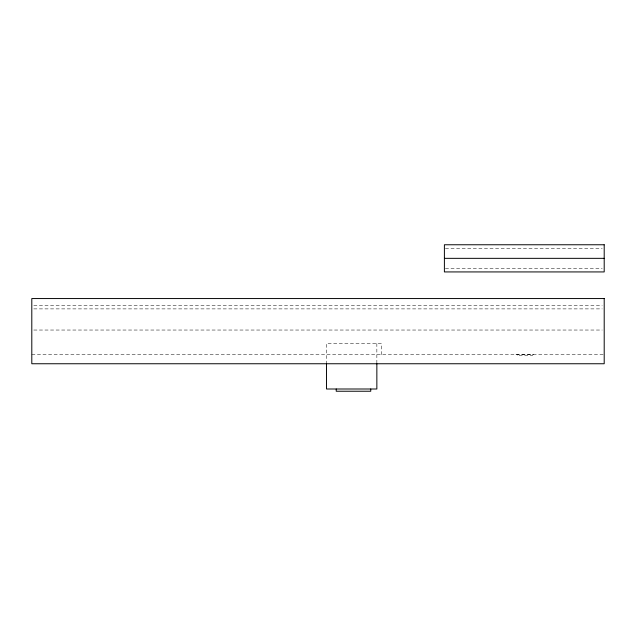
<?xml version="1.0" encoding="UTF-8"?>
<svg xmlns="http://www.w3.org/2000/svg" width="636" height="636" viewBox="0 0 636 636"><rect width="100%" height="100%" fill="white"/><g stroke="black" fill="none" stroke-linecap="round" stroke-linejoin="round"><path stroke-width="0.48" stroke-dasharray="3.18 2.39" d="M515.931 354.642L533.644 354.642M445.391 248.279L602.212 248.279M445.391 268.416L602.212 268.416M33.788 305.423L602.22 305.423M33.788 308.889L602.212 308.889M33.788 330.036L602.212 330.036M31.8 354.642L604.2 354.642M532.276 354.642L532.276 355.763L517.259 355.763L517.259 354.642M381.33 354.642L381.33 343.456L326.522 343.456L326.522 363.752M376.854 343.456L376.854 363.752"/><path stroke-width="0.95" d="M444.397 258.343L604.2 258.343M376.854 363.752L376.854 389.001L326.522 389.001L326.522 363.752M370.748 389.001L370.748 391.235L336.229 391.235L336.229 389.001M604.2 244.765L444.397 244.765L444.397 271.93L604.2 271.93L604.2 244.765M604.2 298.554L31.8 298.554L31.8 363.752L604.2 363.752L604.2 298.554"/></g></svg>
